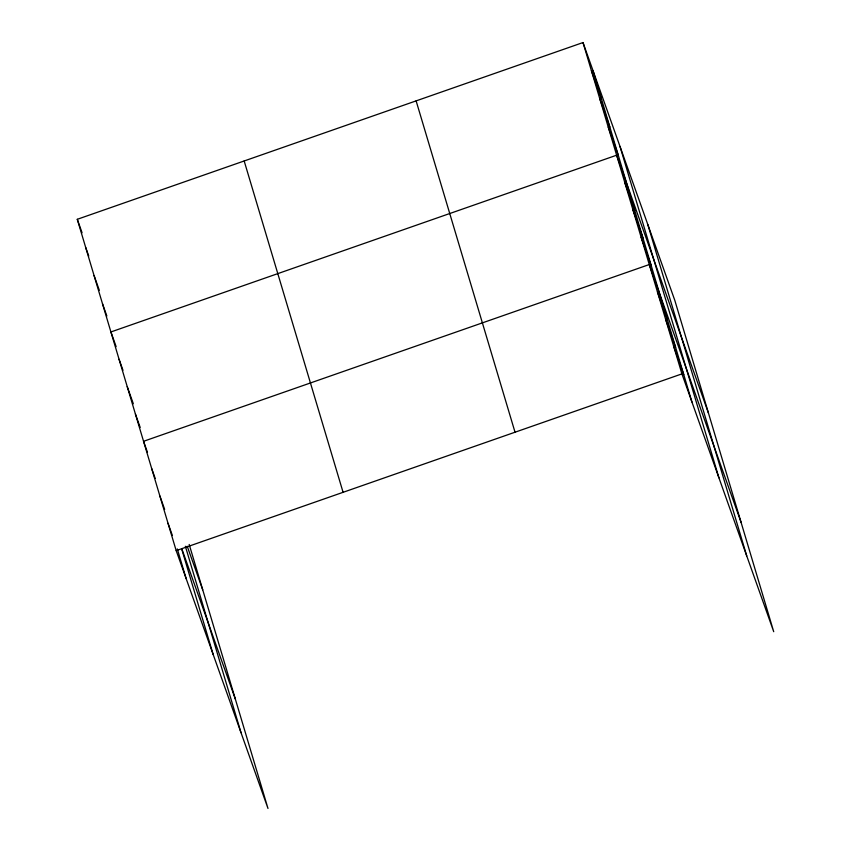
<?xml version="1.0" encoding="UTF-8"?>
<svg xmlns="http://www.w3.org/2000/svg" width="851" height="851" viewBox="0 0 851 851"><rect width="100%" height="100%" fill="white"/><g stroke="black" fill="none" stroke-linecap="round" stroke-linejoin="round"><path stroke-width="1.28" d="M189.188 544.459L267.991 808.45L176.189 550.64L77.281 219.303L583.009 42.55L674.811 300.36L773.719 631.697L681.917 373.887L583.009 42.55M176.189 550.64L681.917 373.887M591.413 70.718L601.423 98.822M599.817 98.876L609.827 126.98M608.231 127.044L618.241 155.148M708.436 413.022L616.635 155.201L110.907 331.954L116.13 346.623M624.794 182.539L634.803 210.644M632.953 209.878L642.962 237.982M641.111 237.206L651.121 265.31M741.083 522.354L649.27 264.544L143.553 441.297L147.468 452.296M657.44 291.882L667.439 319.987M665.599 319.21L675.609 347.314M673.758 346.548L683.768 374.653M77.281 219.303L82.068 232.749M85.685 247.46L88.738 256.023M94.099 275.628L99.312 290.287M102.503 303.796L106.854 316.008M187.231 546.278L202.708 589.775M119.066 359.292L122.991 370.291M127.224 386.62L133.32 403.736M135.394 413.958L140.181 427.404M181.869 548.927L235.355 699.107M151.712 468.624L155.19 478.4M159.871 495.963L164.658 509.409M168.03 523.301L172.381 535.524M647.813 224.558L746.731 555.894M620.007 146.457L718.914 477.794M593.019 70.654L691.927 401.991M416.118 100.875L515.025 432.212M244.173 160.977L343.081 492.303M185.369 546.268L241.003 732.647M181.667 548.927L213.186 654.547M177.295 548.916L186.199 578.744"/></g></svg>
